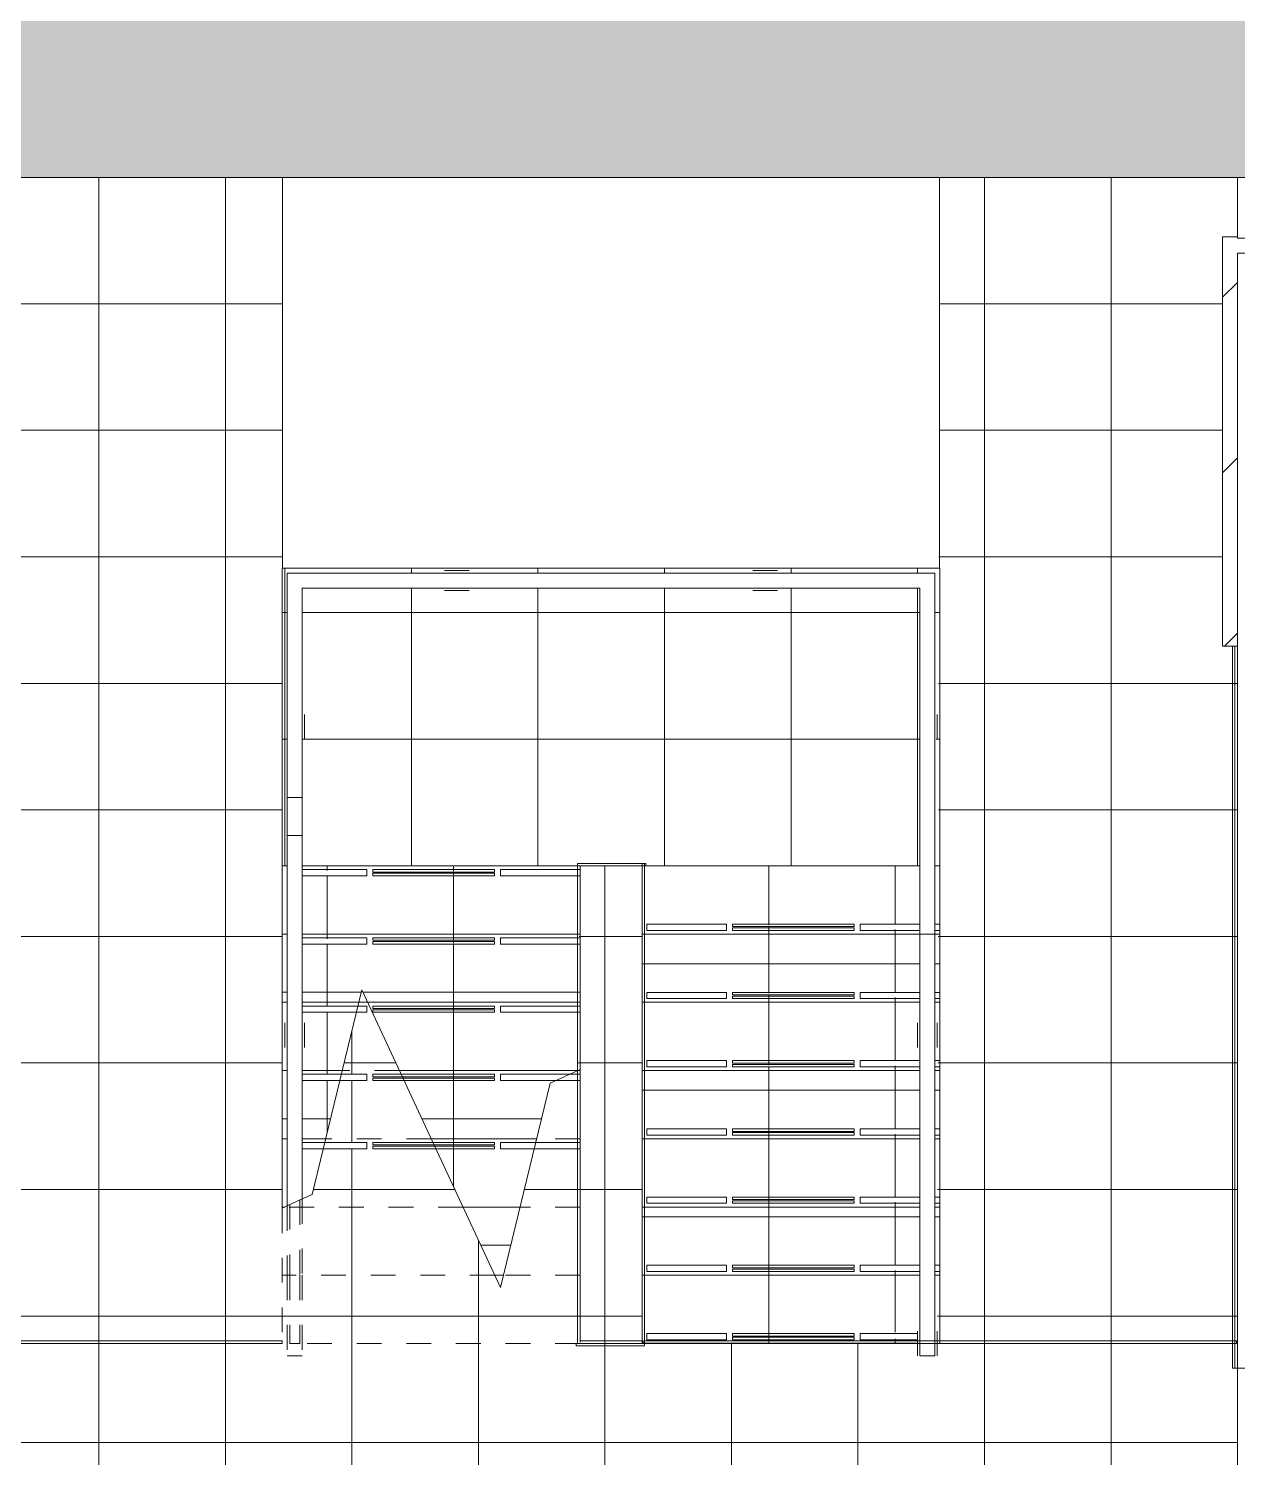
# Model space of a CAD drawing. Header units: metres. Extents: x 3856 to 4207, y -1118 to -691.
# Drawn here: x 3994.01 to 3998.88, y -973.99 to -968.23 of the extents above; entities that cross this region are included whole.
import ezdxf

# ---------------------------------------------------------------- set-up
doc = ezdxf.new("R2010")
doc.units = ezdxf.units.M
doc.linetypes.add('Basculante', pattern=[0.003, 0.002, -0.001])
for name, color, linetype, lineweight in [('_Above_ Nosing Lines', 7, 'Basculante', 9), ('_Above_ Outlines', 7, 'Basculante', 9), ('_Above_ Railings Cut Line', 7, 'Basculante', 9), ('_Above_ Riser Lines', 7, 'Basculante', 9), ('_Above_ Top Rails', 7, 'Basculante', 9), ('Balusters', 7, 'Continuous', 9), ('Cut Marks', 7, 'Continuous', 9), ('Cut Pattern', 7, 'Continuous', 18), ('Floors', 7, 'Continuous', 9), ('Nosing Lines', 7, 'Continuous', 9), ('Outlines', 7, 'Continuous', 9), ('Railings', 7, 'Continuous', 9), ('Riser Lines', 7, 'Basculante', 9), ('Surface Pattern', 7, 'Continuous', 9), ('Top Rails', 7, 'Continuous', 9), ('Treads_Risers', 7, 'Continuous', 9), ('Walls', 7, 'Continuous', 9)]:
    doc.layers.add(name, color=color, linetype=linetype, lineweight=lineweight)
pattern_1 = [(0, (3996.232, -971.602), (0, 0.51), []), (90, (3996.232, -971.602), (-0.51, 3e-17), [])]
pattern_2 = [(180, (3996.482, -973.527), (-6e-17, -0.51), []), (270, (3996.482, -973.527), (0.51, 3e-17), [])]
pattern_3 = [(45, (0, 0), (-0.35355339, 0.35355339), [])]

# ---------------------------------------------------------------- blocks, each defined once
blk = doc.blocks.new('Railing - 13048 _ 37248-12160401-IMPLANTACIÓN - KIT COMERCIAL')
at = {"layer": 'Balusters'}
for p, q in [((-0.04, 0.05), (-0.04, -0.05)), ((0.04, -0.05), (0.04, 0.05))]:
    blk.add_line(p, q, dxfattribs=at)
blk = doc.blocks.new('Railing - 13048 _ 37248-12160565-IMPLANTACIÓN - KIT COMERCIAL')
at = {"layer": 'Balusters'}
for p, q in [((-0.04, 0.05), (-0.04, -0.05)), ((0.04, -0.05), (0.04, 0.05))]:
    blk.add_line(p, q, dxfattribs=at)
blk = doc.blocks.new('Railing - 13048 _ 37248-V171-IMPLANTACIÓN - KIT COMERCIAL')
at = {"layer": 'Balusters'}
for p, q in [((-0.04, 0.05), (-0.04, -0.05)), ((0.04, -0.05), (0.04, 0.05))]:
    blk.add_line(p, q, dxfattribs=at)
blk = doc.blocks.new('Railing - 13048 _ 37248-12160568-IMPLANTACIÓN - KIT COMERCIAL')
at = {"layer": 'Balusters'}
for p, q in [((-0.04, 0.05), (-0.04, -0.05)), ((0.04, -0.05), (0.04, 0.05))]:
    blk.add_line(p, q, dxfattribs=at)
blk = doc.blocks.new('Railing - Railing-V210-IMPLANTACIÓN - KIT COMERCIAL')
at = {"layer": '_Above_ Railings Cut Line'}
for p, q in [((3975.2464, -1020.3196), (3975.2864, -1020.3196)), ((3975.2464, -1020.5946), (3975.2464, -1020.3196)), ((3975.2864, -1020.5946), (3975.2864, -1020.3196)), ((3975.2464, -1020.8974), (3975.2464, -1020.5946)), ((3975.2864, -1020.8788), (3975.2864, -1020.5946))]:
    blk.add_line(p, q, dxfattribs=at)
for name, p in [('Railing - 13048 _ 37248-12160401-IMPLANTACIÓN - KIT COMERCIAL', (3972.7164, -1020.3196)), ('Railing - 13048 _ 37248-12160565-IMPLANTACIÓN - KIT COMERCIAL', (3972.7164, -1021.5624)), ('Railing - 13048 _ 37248-V171-IMPLANTACIÓN - KIT COMERCIAL', (3972.7164, -1022.8053))]:
    blk.add_blockref(name, p)
for name, p, rotation in [('Railing - 13048 _ 37248-12160568-IMPLANTACIÓN - KIT COMERCIAL', (3975.2664, -1021.5624), 180), ('Railing - 13048 _ 37248-V171-IMPLANTACIÓN - KIT COMERCIAL', (3975.2664, -1022.8053), 180), ('Railing - 13048 _ 37248-V171-IMPLANTACIÓN - KIT COMERCIAL', (3973.37, -1023.3946), 90), ('Railing - 13048 _ 37248-V171-IMPLANTACIÓN - KIT COMERCIAL', (3974.6128, -1023.3946), 90)]:
    blk.add_blockref(name, p, dxfattribs=dict(rotation=rotation))
blk = doc.blocks.new('Top Rail Type - Top Rail_Internal_-V241-IMPLANTACIÓN - KIT COMERCIAL')
at = {"layer": 'Top Rails'}
for p, q in [((3972.6864, -1020.3196), (3972.6864, -1020.2696)), ((3972.6864, -1020.2696), (3972.7464, -1020.2696)), ((3972.7464, -1020.2696), (3972.7464, -1020.3196)), ((3972.6864, -1021.9696), (3972.6864, -1020.3196)), ((3972.7464, -1020.3196), (3972.6864, -1020.3196)), ((3972.7464, -1020.3196), (3972.7464, -1021.9696)), ((3972.6864, -1021.9696), (3972.7464, -1021.9696)), ((3972.6864, -1022.2446), (3972.6864, -1021.9696)), ((3972.7464, -1021.9696), (3972.7464, -1022.2446)), ((3972.6864, -1023.4246), (3972.6864, -1022.2446)), ((3972.7464, -1022.2446), (3972.7464, -1023.3646)), ((3975.2364, -1022.3668), (3975.2964, -1022.3668)), ((3975.2364, -1022.5196), (3975.2364, -1022.3668)), ((3975.2964, -1022.3668), (3975.2964, -1022.5196)), ((3975.2364, -1023.3646), (3975.2364, -1022.5196)), ((3975.2964, -1022.5196), (3975.2364, -1022.5196)), ((3975.2964, -1022.5196), (3975.2964, -1023.4246)), ((3972.7464, -1023.3646), (3975.2364, -1023.3646)), ((3975.2964, -1023.4246), (3972.6864, -1023.4246))]:
    blk.add_line(p, q, dxfattribs=at)
blk = doc.blocks.new('Top Rail Type - Top Rail_Internal_-V212-IMPLANTACIÓN - KIT COMERCIAL')
at = {"layer": '_Above_ Top Rails'}
for p, q in [((3975.2364, -1020.2696), (3975.2964, -1020.2696)), ((3975.2364, -1020.5946), (3975.2364, -1020.2696)), ((3975.2964, -1020.5946), (3975.2964, -1020.2696)), ((3975.2364, -1020.9021), (3975.2364, -1020.5946)), ((3975.2964, -1020.8741), (3975.2964, -1020.5946))]:
    blk.add_line(p, q, dxfattribs=at)
at = {"layer": 'Top Rails'}
for p, q in [((3972.7464, -1020.2696), (3972.6864, -1020.2696)), ((3972.6864, -1020.2696), (3972.6864, -1020.3196)), ((3972.7464, -1020.2696), (3972.7464, -1020.3196)), ((3972.6864, -1020.3196), (3972.6864, -1021.9696)), ((3972.7464, -1020.3196), (3972.7464, -1021.9696)), ((3975.2964, -1020.8741), (3975.2364, -1020.9021)), ((3975.2364, -1022.5196), (3975.2364, -1020.9021)), ((3975.2964, -1022.5196), (3975.2964, -1020.8741)), ((3972.6864, -1021.9696), (3972.6864, -1023.4246)), ((3972.7464, -1021.9696), (3972.7464, -1023.3646)), ((3975.2364, -1023.3646), (3975.2364, -1022.5196)), ((3975.2964, -1023.4246), (3975.2964, -1022.5196)), ((3972.7464, -1023.3646), (3975.2364, -1023.3646)), ((3972.6864, -1023.4246), (3975.2964, -1023.4246))]:
    blk.add_line(p, q, dxfattribs=at)
blk = doc.blocks.new('EDIFICIO TIPO A_rvt-4-IMPLANTACIÓN - KIT COMERCIAL')
at = {"layer": 'Cut Pattern', "lineweight": 9, "true_color": 0x0f0f0f}
h = blk.add_hatch(dxfattribs=at)
h.set_pattern_fill('FP_100', color=250, style=0, pattern_type=2)
h.set_pattern_definition(pattern_3)
h.paths.add_polyline_path([(3998.8218, -970.7173), (3998.8818, -970.7173), (3998.8818, -969.0724), (3998.8218, -969.0673), (3998.8218, -970.0434)])
h = blk.add_hatch(dxfattribs=at)
h.set_pattern_fill('FP_100', color=250, style=0, pattern_type=2)
h.set_pattern_definition(pattern_3)
h.paths.add_polyline_path([(3999.8084, -969.1324), (3999.8084, -969.0724), (3998.8818, -969.0724), (3998.8818, -969.1324)])
at = {"layer": 'Surface Pattern', "true_color": 0x808080}
h = blk.add_hatch(dxfattribs=at)
h.set_pattern_fill('FP_82', color=8, style=0, pattern_type=2)
h.set_pattern_definition([(90, (3998.882, -1039.717), (-0.51, 3e-17), []), (180, (3998.882, -1039.717), (-6e-17, -0.51), [])])
h.paths.add_polyline_path([(3998.8818, -974.9173), (3998.8818, -970.7173), (3998.8218, -970.7173), (3998.8218, -969.0673), (3998.8818, -969.0673), (3998.8818, -968.8273), (3997.6814, -968.8273), (3997.6718, -973.5773), (3997.5918, -973.5773), (3997.5918, -973.5273), (3996.4818, -973.5273), (3996.4818, -971.6023), (3996.2318, -971.6023), (3996.2215, -972.4273), (3996.1893, -972.4423), (3996.2318, -972.4423), (3996.2215, -972.4673), (3996.1118, -972.4785), (3996.0574, -972.7173), (3996.2318, -972.7173), (3996.2318, -972.7423), (3996.0476, -972.7423), (3995.9115, -973.3023), (3995.6504, -972.7423), (3995.6458, -972.7323), (3995.6318, -972.7273), (3995.6388, -972.7173), (3995.5222, -972.4673), (3995.5175, -972.4573), (3995.5035, -972.4523), (3995.5105, -972.4423), (3995.352, -972.1023), (3995.3398, -972.1673), (3995.372, -972.1673), (3995.372, -972.1923), (3995.3301, -972.1923), (3995.273, -972.4423), (3995.372, -972.4423), (3995.372, -972.4673), (3995.2633, -972.4673), (3995.2062, -972.7173), (3995.372, -972.7173), (3995.372, -972.7423), (3995.1964, -972.7423), (3995.1518, -972.9262), (3995.0318, -972.9773), (3995.0322, -968.8273), (3993.8318, -968.8273), (3993.8318, -969.0724), (3993.8918, -969.0673), (3993.8918, -970.7173), (3993.8318, -970.7173), (3993.8318, -974.9173), (3998.6176, -974.9173)])
at = {"layer": 'Treads_Risers', "true_color": 0xd6cec9}
h = blk.add_hatch(dxfattribs=at)
h.set_pattern_fill('FP_87', color=254, style=0, pattern_type=2)
h.set_pattern_definition([(180, (3997.082, -971.602), (-6e-17, -0.51), []), (270, (3997.082, -971.602), (0.51, 3e-17), [])])
h.paths.add_polyline_path([(3995.0318, -971.6023), (3995.0518, -971.6023), (3995.0518, -970.4223), (3997.6618, -970.4223), (3997.6718, -971.6023), (3997.6818, -971.6023), (3997.6818, -970.4023), (3995.0318, -970.4023), (3995.0318, -971.5532)])
h.paths.add_polyline_path([(3995.1118, -971.6023), (3997.6018, -971.6023), (3997.6018, -970.4823), (3995.1118, -970.4823), (3995.1118, -971.5532)])
h = blk.add_hatch(dxfattribs=at)
h.set_pattern_fill('FP_88', color=254, style=0, pattern_type=2)
h.set_pattern_definition(pattern_1)
h.paths.add_polyline_path([(3995.3753, -971.8773), (3996.2318, -971.8773), (3996.2318, -971.6423), (3995.9116, -971.6323), (3995.9116, -971.6173), (3996.2318, -971.6173), (3996.2318, -971.6023), (3995.1118, -971.6023), (3995.1118, -971.6173), (3995.372, -971.6273), (3995.372, -971.6423), (3995.1118, -971.6423), (3995.1118, -971.8773), (3995.352, -971.8773)])
h.paths.add_polyline_path([(3995.0518, -971.8773), (3995.0518, -971.6023), (3995.0318, -971.6023), (3995.0318, -971.8773)])
h.paths.add_polyline_path([(3995.397, -971.6423), (3995.397, -971.6323), (3995.8866, -971.6423)])
h.paths.add_polyline_path([(3995.397, -971.6273), (3995.397, -971.6173), (3995.8866, -971.6273)])
h = blk.add_hatch(dxfattribs=at)
h.set_pattern_fill('FP_89', color=254, style=0, pattern_type=2)
h.set_pattern_definition(pattern_2)
h.paths.add_polyline_path([(3997.2842, -971.8773), (3997.6018, -971.8773), (3997.6018, -971.8623), (3997.3616, -971.8523), (3997.3616, -971.8373), (3997.6018, -971.8373), (3997.6018, -971.6023), (3996.4818, -971.6023), (3996.4818, -971.8773), (3996.847, -971.8773)])
h.paths.add_polyline_path([(3997.6618, -971.8773), (3997.6818, -971.8773), (3997.6818, -971.8623), (3997.6618, -971.8623)])
h.paths.add_polyline_path([(3996.822, -971.8623), (3996.5018, -971.8623), (3996.5018, -971.8373), (3996.822, -971.8473), (3996.822, -971.8523)])
h.paths.add_polyline_path([(3996.847, -971.8473), (3996.847, -971.8373), (3997.2842, -971.8473)])
h.paths.add_polyline_path([(3997.6618, -971.8373), (3997.6818, -971.8373), (3997.6818, -971.6023), (3997.6618, -971.6023), (3997.6618, -971.7246)])
h = blk.add_hatch(dxfattribs=at)
h.set_pattern_fill('FP_88', color=254, style=0, pattern_type=2)
h.set_pattern_definition(pattern_1)
h.paths.add_polyline_path([(3995.3753, -972.1523), (3996.2318, -972.1523), (3996.2215, -971.9173), (3995.9116, -971.9073), (3995.9116, -971.8923), (3996.2318, -971.8923), (3996.2318, -971.8773), (3995.1118, -971.8773), (3995.1118, -971.8923), (3995.372, -971.9023), (3995.372, -971.9173), (3995.1118, -971.9173), (3995.1118, -972.1523), (3995.3398, -972.1523), (3995.352, -972.1023)])
h.paths.add_polyline_path([(3995.0318, -972.1523), (3995.0518, -972.1492), (3995.0518, -971.8773), (3995.0318, -971.8773), (3995.0318, -971.9173)])
h.paths.add_polyline_path([(3995.397, -971.9173), (3995.397, -971.9073), (3995.8866, -971.9173)])
h = blk.add_hatch(dxfattribs=at)
h.set_pattern_fill('FP_89', color=254, style=0, pattern_type=2)
h.set_pattern_definition(pattern_2)
h.paths.add_polyline_path([(3997.6618, -972.1523), (3997.6818, -972.1523), (3997.6818, -972.1373), (3997.6618, -972.1373)])
h.paths.add_polyline_path([(3997.3616, -972.1523), (3997.6018, -972.1523), (3997.6018, -972.1373), (3997.3616, -972.1273), (3997.3616, -972.1123), (3997.6018, -972.1123), (3997.6018, -971.8773), (3996.4818, -971.8773), (3996.4818, -972.1523), (3997.3366, -972.1523)])
h.paths.add_polyline_path([(3996.822, -972.1373), (3996.5018, -972.1373), (3996.5018, -972.1123), (3996.822, -972.1223), (3996.822, -972.1273)])
h.paths.add_polyline_path([(3996.847, -972.1223), (3996.847, -972.1123), (3997.2842, -972.1223)])
h.paths.add_polyline_path([(3997.6818, -972.1123), (3997.6818, -971.8773), (3997.6618, -971.8773), (3997.6618, -972.1123)])
h = blk.add_hatch(dxfattribs=at)
h.set_pattern_fill('FP_88', color=254, style=0, pattern_type=2)
h.set_pattern_definition(pattern_1)
h.paths.add_polyline_path([(3995.0318, -972.4273), (3995.0518, -972.4273), (3995.0518, -972.1523), (3995.0318, -972.1523)])
h.paths.add_polyline_path([(3996.2215, -972.4273), (3996.2318, -972.4226), (3996.2215, -972.1923), (3995.9116, -972.1823), (3995.9116, -972.1673), (3996.2318, -972.1673), (3996.2318, -972.1523), (3995.3753, -972.1523), (3995.5035, -972.4273), (3996.1118, -972.4273)])
h.paths.add_polyline_path([(3995.273, -972.4273), (3995.3301, -972.1923), (3995.1118, -972.1923), (3995.1218, -972.4273), (3995.2062, -972.4273)])
h.paths.add_polyline_path([(3995.397, -972.1923), (3995.397, -972.1823), (3995.5035, -972.1923)])
h.paths.add_polyline_path([(3995.397, -972.1773), (3995.397, -972.1673), (3995.5035, -972.1773)])
h.paths.add_polyline_path([(3995.1218, -972.1673), (3995.3362, -972.1673), (3995.3398, -972.1523), (3995.1118, -972.1523), (3995.1118, -972.1673)])
h = blk.add_hatch(dxfattribs=at)
h.set_pattern_fill('FP_89', color=254, style=0, pattern_type=2)
h.set_pattern_definition(pattern_2)
h.paths.add_polyline_path([(3997.6018, -972.4273), (3997.5918, -972.4123), (3997.3616, -972.4023), (3997.3616, -972.3873), (3997.6018, -972.3873), (3997.5918, -972.1523), (3996.4818, -972.1523), (3996.4818, -972.4273), (3997.5918, -972.4273)])
h.paths.add_polyline_path([(3997.6718, -972.4273), (3997.6818, -972.4273), (3997.6718, -972.4123), (3997.6618, -972.4123), (3997.6618, -972.4273)])
h.paths.add_polyline_path([(3996.847, -972.4123), (3996.847, -972.4023), (3997.2842, -972.4123)])
h.paths.add_polyline_path([(3996.822, -972.4123), (3996.5018, -972.4123), (3996.5018, -972.3873), (3996.822, -972.3973), (3996.822, -972.4023)])
h.paths.add_polyline_path([(3997.6718, -972.3873), (3997.6818, -972.3873), (3997.6718, -972.1523), (3997.6618, -972.1523), (3997.6618, -972.3873)])
h = blk.add_hatch(dxfattribs=at)
h.set_pattern_fill('FP_88', color=254, style=0, pattern_type=2)
h.set_pattern_definition(pattern_1)
h.paths.add_polyline_path([(3995.2062, -972.7023), (3995.2633, -972.4673), (3995.1118, -972.4673), (3995.1118, -972.7023), (3995.1518, -972.7023)])
h.paths.add_polyline_path([(3995.042, -972.7023), (3995.0518, -972.7023), (3995.0518, -972.4273), (3995.0318, -972.4273), (3995.0318, -972.7023)])
h.paths.add_polyline_path([(3995.76, -972.7023), (3996.0574, -972.7023), (3996.1118, -972.4785), (3996.1357, -972.4673), (3995.9116, -972.4573), (3995.9116, -972.4423), (3996.1893, -972.4423), (3996.2215, -972.4273), (3995.5035, -972.4273), (3995.5105, -972.4423), (3995.5152, -972.4523), (3995.5175, -972.4573), (3995.5222, -972.4673), (3995.6318, -972.7023)])
h.paths.add_polyline_path([(3995.2062, -972.4423), (3995.2693, -972.4423), (3995.273, -972.4273), (3995.1118, -972.4273), (3995.1118, -972.4423), (3995.1518, -972.4423)])
h = blk.add_hatch(dxfattribs=at)
h.set_pattern_fill('FP_89', color=254, style=0, pattern_type=2)
h.set_pattern_definition(pattern_2)
h.paths.add_polyline_path([(3997.6618, -972.7023), (3997.6818, -972.7023), (3997.6818, -972.6873), (3997.6618, -972.6873)])
h.paths.add_polyline_path([(3997.3616, -972.7023), (3997.6018, -972.7023), (3997.6018, -972.6873), (3997.3616, -972.6773), (3997.3616, -972.6623), (3997.6018, -972.6623), (3997.6018, -972.4273), (3996.4818, -972.4273), (3996.4818, -972.7023), (3997.3366, -972.7023)])
h.paths.add_polyline_path([(3996.822, -972.6873), (3996.5018, -972.6873), (3996.5018, -972.6623), (3996.822, -972.6723), (3996.822, -972.6773)])
h.paths.add_polyline_path([(3997.6818, -972.6623), (3997.6818, -972.4273), (3997.6618, -972.4273), (3997.6618, -972.6623)])
h = blk.add_hatch(dxfattribs=at)
h.set_pattern_fill('FP_88', color=254, style=0, pattern_type=2)
h.set_pattern_definition(pattern_1)
h.paths.add_polyline_path([(3995.9507, -972.9773), (3995.9905, -972.9773), (3996.0476, -972.7423), (3995.9116, -972.7423), (3995.9116, -972.7173), (3996.0537, -972.7173), (3996.0574, -972.7023), (3995.6318, -972.7023), (3995.6388, -972.7173), (3995.6434, -972.7273), (3995.6458, -972.7323), (3995.6504, -972.7423), (3995.76, -972.9773), (3995.8882, -972.9773)])
h.paths.add_polyline_path([(3995.0318, -972.9773), (3995.0518, -972.9728), (3995.0518, -972.7023), (3995.0318, -972.7023)])
h.paths.add_polyline_path([(3995.1118, -972.9448), (3995.1518, -972.9262), (3995.1964, -972.7423), (3995.1118, -972.7423), (3995.1118, -972.8516)])
h.paths.add_polyline_path([(3995.1118, -972.7173), (3995.2025, -972.7173), (3995.2062, -972.7023), (3995.1118, -972.7023)])
h = blk.add_hatch(dxfattribs=at)
h.set_pattern_fill('FP_89', color=254, style=0, pattern_type=2)
h.set_pattern_definition(pattern_2)
h.paths.add_polyline_path([(3997.6618, -972.9773), (3997.6818, -972.9773), (3997.6818, -972.9623), (3997.6618, -972.9623)])
h.paths.add_polyline_path([(3997.3616, -972.9773), (3997.6018, -972.9773), (3997.6018, -972.9623), (3997.3616, -972.9523), (3997.3616, -972.9373), (3997.6018, -972.9373), (3997.6018, -972.7023), (3996.4818, -972.7023), (3996.4818, -972.9773), (3997.3366, -972.9773)])
h.paths.add_polyline_path([(3996.822, -972.9623), (3996.5018, -972.9623), (3996.5018, -972.9373), (3996.822, -972.9473), (3996.822, -972.9523)])
h.paths.add_polyline_path([(3997.6818, -972.9373), (3997.6818, -972.7023), (3997.6618, -972.7023), (3997.6618, -972.9373)])
h = blk.add_hatch(dxfattribs=at)
h.set_pattern_fill('FP_88', color=254, style=0, pattern_type=2)
h.set_pattern_definition(pattern_1)
h.paths.add_polyline_path([(3995.8882, -973.2523), (3995.9237, -973.2523), (3995.9905, -972.9773), (3995.76, -972.9773)])
h = blk.add_hatch(dxfattribs=at)
h.set_pattern_fill('FP_89', color=254, style=0, pattern_type=2)
h.set_pattern_definition(pattern_2)
h.paths.add_polyline_path([(3997.6618, -973.2523), (3997.6818, -973.2523), (3997.6818, -973.2373), (3997.6618, -973.2373)])
h.paths.add_polyline_path([(3997.3616, -973.2523), (3997.6018, -973.2523), (3997.6018, -973.2373), (3997.3616, -973.2273), (3997.3616, -973.2123), (3997.6018, -973.2123), (3997.6018, -972.9773), (3996.4818, -972.9773), (3996.4818, -973.2523), (3997.3366, -973.2523)])
h.paths.add_polyline_path([(3996.822, -973.2373), (3996.5018, -973.2373), (3996.5018, -973.2123), (3996.822, -973.2223), (3996.822, -973.2273)])
h.paths.add_polyline_path([(3997.6818, -973.2123), (3997.6818, -972.9773), (3997.6618, -972.9773), (3997.6618, -973.2123)])
h = blk.add_hatch(dxfattribs=at)
h.set_pattern_fill('FP_89', color=254, style=0, pattern_type=2)
h.set_pattern_definition(pattern_2)
h.paths.add_polyline_path([(3997.3616, -973.5273), (3997.5918, -973.5273), (3997.5918, -973.5123), (3997.3616, -973.5023), (3997.3616, -973.4873), (3997.6018, -973.4773), (3997.6018, -973.2523), (3996.4818, -973.2523), (3996.4818, -973.5273), (3997.3366, -973.5273)])
h.paths.add_polyline_path([(3996.822, -973.5123), (3996.5018, -973.5123), (3996.5018, -973.4873), (3996.822, -973.4973), (3996.822, -973.5023)])
h.paths.add_polyline_path([(3997.6818, -973.4873), (3997.6818, -973.2523), (3997.6618, -973.2523), (3997.6718, -973.4873)])
at = {"layer": '_Above_ Nosing Lines'}
for p, q in [((3995.3753, -972.1523), (3995.3398, -972.1523)), ((3995.5035, -972.4273), (3995.273, -972.4273)), ((3996.2318, -972.4273), (3996.2215, -972.4273)), ((3995.6318, -972.7023), (3995.2062, -972.7023)), ((3996.2318, -972.7023), (3996.0574, -972.7023)), ((3995.76, -972.9773), (3995.042, -972.9773)), ((3996.2318, -972.9773), (3995.9905, -972.9773)), ((3995.8882, -973.2523), (3995.0318, -973.2523)), ((3996.2318, -973.2523), (3995.9237, -973.2523))]:
    blk.add_line(p, q, dxfattribs=at)
at = {"layer": '_Above_ Outlines'}
for p, q in [((3996.2318, -972.4226), (3996.2318, -973.5273)), ((3995.0318, -972.9821), (3995.0318, -973.5273)), ((3996.2318, -973.5273), (3995.0318, -973.5273))]:
    blk.add_line(p, q, dxfattribs=at)
at = {"layer": '_Above_ Riser Lines'}
for p, q in [((3995.3753, -972.1523), (3995.3398, -972.1523)), ((3995.5035, -972.4273), (3995.273, -972.4273)), ((3996.2318, -972.4273), (3996.2215, -972.4273)), ((3995.6318, -972.7023), (3995.2062, -972.7023)), ((3996.2318, -972.7023), (3996.0574, -972.7023)), ((3995.76, -972.9773), (3995.042, -972.9773)), ((3996.2318, -972.9773), (3995.9905, -972.9773)), ((3995.8882, -973.2523), (3995.0318, -973.2523)), ((3996.2318, -973.2523), (3995.9237, -973.2523))]:
    blk.add_line(p, q, dxfattribs=at)
at = {"layer": 'Cut Marks'}
for p, q in [((3995.1518, -972.9262), (3995.352, -972.1023)), ((3995.352, -972.1023), (3995.9115, -973.3023)), ((3996.1118, -972.4785), (3996.2318, -972.4226)), ((3995.9115, -973.3023), (3996.1118, -972.4785)), ((3995.1118, -972.9448), (3995.1518, -972.9262)), ((3995.0318, -972.9821), (3995.0518, -972.9728))]:
    blk.add_line(p, q, dxfattribs=at)
at = {"layer": 'Floors'}
for p, q in [((3995.0322, -968.8273), (3993.8318, -968.8273)), ((3995.0322, -970.4027), (3995.0322, -968.8273)), ((3998.8818, -968.8273), (3997.6814, -968.8273)), ((3997.6814, -968.8273), (3997.6814, -970.4027)), ((3998.8818, -969.0724), (3998.8818, -968.8273)), ((3998.8818, -973.6273), (3998.8818, -970.7173)), ((3995.372, -971.6173), (3995.1118, -971.6173)), ((3995.372, -971.6423), (3995.372, -971.6173)), ((3995.8866, -971.6173), (3995.397, -971.6173)), ((3995.397, -971.6173), (3995.397, -971.6273)), ((3995.8866, -971.6273), (3995.8866, -971.6173)), ((3996.2318, -971.6173), (3995.9116, -971.6173)), ((3995.9116, -971.6173), (3995.9116, -971.6423)), ((3996.2318, -971.6423), (3996.2318, -971.6173)), ((3995.1118, -971.6423), (3995.372, -971.6423)), ((3995.397, -971.6273), (3995.8866, -971.6273)), ((3995.8866, -971.6323), (3995.397, -971.6323)), ((3995.397, -971.6323), (3995.397, -971.6423)), ((3995.397, -971.6423), (3995.8866, -971.6423)), ((3995.8866, -971.6423), (3995.8866, -971.6323)), ((3995.9116, -971.6423), (3996.2318, -971.6423)), ((3996.822, -971.8373), (3996.5018, -971.8373)), ((3996.5018, -971.8373), (3996.5018, -971.8623)), ((3996.822, -971.8623), (3996.822, -971.8373)), ((3997.3366, -971.8373), (3996.847, -971.8373)), ((3996.847, -971.8373), (3996.847, -971.8473)), ((3996.847, -971.8473), (3997.3366, -971.8473)), ((3997.3366, -971.8473), (3997.3366, -971.8373)), ((3997.6018, -971.8373), (3997.3616, -971.8373)), ((3997.3616, -971.8373), (3997.3616, -971.8623)), ((3997.6818, -971.8373), (3997.6618, -971.8373)), ((3997.6818, -971.8623), (3997.6818, -971.8373)), ((3995.372, -971.8923), (3995.1118, -971.8923)), ((3995.372, -971.9173), (3995.372, -971.8923)), ((3995.8866, -971.8923), (3995.397, -971.8923)), ((3995.397, -971.8923), (3995.397, -971.9023)), ((3995.397, -971.9023), (3995.8866, -971.9023)), ((3995.8866, -971.9073), (3995.397, -971.9073)), ((3995.397, -971.9073), (3995.397, -971.9173)), ((3995.8866, -971.9023), (3995.8866, -971.8923)), ((3995.8866, -971.9173), (3995.8866, -971.9073)), ((3996.2318, -971.8923), (3995.9116, -971.8923)), ((3995.9116, -971.8923), (3995.9116, -971.9173)), ((3996.2318, -971.9173), (3996.2318, -971.8923)), ((3996.5018, -971.8623), (3996.822, -971.8623)), ((3997.3366, -971.8523), (3996.847, -971.8523)), ((3996.847, -971.8523), (3996.847, -971.8623)), ((3996.847, -971.8623), (3997.3366, -971.8623)), ((3997.3366, -971.8623), (3997.3366, -971.8523)), ((3997.3616, -971.8623), (3997.6018, -971.8623)), ((3997.6618, -971.8623), (3997.6818, -971.8623)), ((3995.1118, -971.9173), (3995.372, -971.9173)), ((3995.397, -971.9173), (3995.8866, -971.9173)), ((3995.9116, -971.9173), (3996.2318, -971.9173)), ((3996.822, -972.1123), (3996.5018, -972.1123)), ((3996.5018, -972.1123), (3996.5018, -972.1373)), ((3996.5018, -972.1373), (3996.822, -972.1373)), ((3996.822, -972.1373), (3996.822, -972.1123)), ((3997.3366, -972.1123), (3996.847, -972.1123)), ((3996.847, -972.1123), (3996.847, -972.1223)), ((3996.847, -972.1223), (3997.3366, -972.1223)), ((3997.3366, -972.1273), (3996.847, -972.1273)), ((3996.847, -972.1273), (3996.847, -972.1373)), ((3996.847, -972.1373), (3997.3366, -972.1373)), ((3997.3366, -972.1223), (3997.3366, -972.1123)), ((3997.3366, -972.1373), (3997.3366, -972.1273)), ((3997.6018, -972.1123), (3997.3616, -972.1123)), ((3997.3616, -972.1123), (3997.3616, -972.1373)), ((3997.3616, -972.1373), (3997.6018, -972.1373)), ((3997.6818, -972.1123), (3997.6618, -972.1123)), ((3997.6618, -972.1373), (3997.6818, -972.1373)), ((3997.6818, -972.1373), (3997.6818, -972.1123)), ((3995.372, -972.1673), (3995.1118, -972.1673)), ((3995.1118, -972.1923), (3995.372, -972.1923)), ((3995.372, -972.1923), (3995.372, -972.1673)), ((3995.8866, -972.1673), (3995.397, -972.1673)), ((3995.397, -972.1673), (3995.397, -972.1773)), ((3995.397, -972.1773), (3995.8866, -972.1773)), ((3995.8866, -972.1823), (3995.397, -972.1823)), ((3995.397, -972.1823), (3995.397, -972.1923)), ((3995.397, -972.1923), (3995.8866, -972.1923)), ((3995.8866, -972.1773), (3995.8866, -972.1673)), ((3995.8866, -972.1923), (3995.8866, -972.1823)), ((3996.2318, -972.1673), (3995.9116, -972.1673)), ((3995.9116, -972.1673), (3995.9116, -972.1923)), ((3995.9116, -972.1923), (3996.2318, -972.1923)), ((3996.2318, -972.1923), (3996.2318, -972.1673)), ((3996.822, -972.3873), (3996.5018, -972.3873)), ((3996.5018, -972.3873), (3996.5018, -972.4123)), ((3996.5018, -972.4123), (3996.822, -972.4123)), ((3996.822, -972.4123), (3996.822, -972.3873)), ((3997.3366, -972.3873), (3996.847, -972.3873)), ((3996.847, -972.3873), (3996.847, -972.3973)), ((3996.847, -972.3973), (3997.3366, -972.3973)), ((3997.3366, -972.4023), (3996.847, -972.4023)), ((3996.847, -972.4023), (3996.847, -972.4123)), ((3996.847, -972.4123), (3997.3366, -972.4123)), ((3997.3366, -972.3973), (3997.3366, -972.3873)), ((3997.3366, -972.4123), (3997.3366, -972.4023)), ((3997.6018, -972.3873), (3997.3616, -972.3873)), ((3997.3616, -972.3873), (3997.3616, -972.4123)), ((3997.3616, -972.4123), (3997.6018, -972.4123)), ((3997.6818, -972.3873), (3997.6618, -972.3873)), ((3997.6618, -972.4123), (3997.6818, -972.4123)), ((3997.6818, -972.4123), (3997.6818, -972.3873)), ((3995.372, -972.4423), (3995.1118, -972.4423)), ((3995.1118, -972.4673), (3995.372, -972.4673)), ((3995.372, -972.4673), (3995.372, -972.4423)), ((3995.8866, -972.4423), (3995.397, -972.4423)), ((3995.397, -972.4423), (3995.397, -972.4523)), ((3995.397, -972.4523), (3995.8866, -972.4523)), ((3995.8866, -972.4573), (3995.397, -972.4573)), ((3995.397, -972.4573), (3995.397, -972.4673)), ((3995.397, -972.4673), (3995.8866, -972.4673)), ((3995.8866, -972.4523), (3995.8866, -972.4423)), ((3995.8866, -972.4673), (3995.8866, -972.4573)), ((3996.2318, -972.4423), (3995.9116, -972.4423)), ((3995.9116, -972.4423), (3995.9116, -972.4673)), ((3995.9116, -972.4673), (3996.2318, -972.4673)), ((3996.2318, -972.4673), (3996.2318, -972.4423)), ((3996.822, -972.6623), (3996.5018, -972.6623)), ((3996.5018, -972.6623), (3996.5018, -972.6873)), ((3996.5018, -972.6873), (3996.822, -972.6873)), ((3996.822, -972.6873), (3996.822, -972.6623)), ((3997.3366, -972.6623), (3996.847, -972.6623)), ((3996.847, -972.6623), (3996.847, -972.6723)), ((3996.847, -972.6723), (3997.3366, -972.6723)), ((3997.3366, -972.6773), (3996.847, -972.6773)), ((3996.847, -972.6773), (3996.847, -972.6873)), ((3996.847, -972.6873), (3997.3366, -972.6873)), ((3997.3366, -972.6723), (3997.3366, -972.6623)), ((3997.3366, -972.6873), (3997.3366, -972.6773)), ((3997.6018, -972.6623), (3997.3616, -972.6623)), ((3997.3616, -972.6623), (3997.3616, -972.6873)), ((3997.3616, -972.6873), (3997.6018, -972.6873)), ((3997.6818, -972.6623), (3997.6618, -972.6623)), ((3997.6618, -972.6873), (3997.6818, -972.6873)), ((3997.6818, -972.6873), (3997.6818, -972.6623)), ((3995.372, -972.7173), (3995.1118, -972.7173)), ((3995.1118, -972.7423), (3995.372, -972.7423)), ((3995.372, -972.7423), (3995.372, -972.7173)), ((3995.8866, -972.7173), (3995.397, -972.7173)), ((3995.397, -972.7173), (3995.397, -972.7273)), ((3995.397, -972.7273), (3995.8866, -972.7273)), ((3995.8866, -972.7323), (3995.397, -972.7323)), ((3995.397, -972.7323), (3995.397, -972.7423)), ((3995.397, -972.7423), (3995.8866, -972.7423)), ((3995.8866, -972.7273), (3995.8866, -972.7173)), ((3995.8866, -972.7423), (3995.8866, -972.7323)), ((3996.2318, -972.7173), (3995.9116, -972.7173)), ((3995.9116, -972.7173), (3995.9116, -972.7423)), ((3995.9116, -972.7423), (3996.2318, -972.7423)), ((3996.2318, -972.7423), (3996.2318, -972.7173)), ((3996.822, -972.9373), (3996.5018, -972.9373)), ((3996.5018, -972.9373), (3996.5018, -972.9623)), ((3996.822, -972.9623), (3996.822, -972.9373)), ((3997.3366, -972.9373), (3996.847, -972.9373)), ((3996.847, -972.9373), (3996.847, -972.9473)), ((3997.3366, -972.9473), (3997.3366, -972.9373)), ((3997.6018, -972.9373), (3997.3616, -972.9373)), ((3997.3616, -972.9373), (3997.3616, -972.9623)), ((3997.6818, -972.9373), (3997.6618, -972.9373)), ((3997.6818, -972.9623), (3997.6818, -972.9373)), ((3996.5018, -972.9623), (3996.822, -972.9623)), ((3996.847, -972.9473), (3997.3366, -972.9473)), ((3997.3366, -972.9523), (3996.847, -972.9523)), ((3996.847, -972.9523), (3996.847, -972.9623)), ((3996.847, -972.9623), (3997.3366, -972.9623)), ((3997.3366, -972.9623), (3997.3366, -972.9523)), ((3997.3616, -972.9623), (3997.6018, -972.9623)), ((3997.6618, -972.9623), (3997.6818, -972.9623)), ((3996.822, -973.2123), (3996.5018, -973.2123)), ((3996.5018, -973.2123), (3996.5018, -973.2373)), ((3996.822, -973.2373), (3996.822, -973.2123)), ((3997.3366, -973.2123), (3996.847, -973.2123)), ((3996.847, -973.2123), (3996.847, -973.2223)), ((3996.847, -973.2223), (3997.3366, -973.2223)), ((3997.3366, -973.2273), (3996.847, -973.2273)), ((3996.847, -973.2273), (3996.847, -973.2373)), ((3997.3366, -973.2223), (3997.3366, -973.2123)), ((3997.3366, -973.2373), (3997.3366, -973.2273)), ((3997.6018, -973.2123), (3997.3616, -973.2123)), ((3997.3616, -973.2123), (3997.3616, -973.2373)), ((3997.6818, -973.2123), (3997.6618, -973.2123)), ((3997.6818, -973.2373), (3997.6818, -973.2123)), ((3996.5018, -973.2373), (3996.822, -973.2373)), ((3996.847, -973.2373), (3997.3366, -973.2373)), ((3997.3616, -973.2373), (3997.6018, -973.2373)), ((3997.6618, -973.2373), (3997.6818, -973.2373)), ((3996.822, -973.4873), (3996.5018, -973.4873)), ((3996.5018, -973.4873), (3996.5018, -973.5123)), ((3996.5018, -973.5123), (3996.822, -973.5123)), ((3996.822, -973.5123), (3996.822, -973.4873)), ((3997.3366, -973.4873), (3996.847, -973.4873)), ((3996.847, -973.4873), (3996.847, -973.4973)), ((3996.847, -973.4973), (3997.3366, -973.4973)), ((3997.3366, -973.5023), (3996.847, -973.5023)), ((3996.847, -973.5023), (3996.847, -973.5123)), ((3996.847, -973.5123), (3997.3366, -973.5123)), ((3997.3366, -973.4973), (3997.3366, -973.4873)), ((3997.3366, -973.5123), (3997.3366, -973.5023)), ((3997.5918, -973.4873), (3997.3616, -973.4873)), ((3997.3616, -973.4873), (3997.3616, -973.5123)), ((3997.3616, -973.5123), (3997.5918, -973.5123)), ((3997.6818, -973.5123), (3997.6818, -973.4873))]:
    blk.add_line(p, q, dxfattribs=at)
at = {"layer": 'Nosing Lines'}
for p, q in [((3995.0518, -971.8773), (3995.0318, -971.8773)), ((3996.2318, -971.8773), (3995.1118, -971.8773)), ((3996.4818, -971.8773), (3997.6018, -971.8773)), ((3997.6618, -971.8773), (3997.6818, -971.8773)), ((3995.0518, -972.1523), (3995.0318, -972.1523)), ((3995.3398, -972.1523), (3995.1118, -972.1523)), ((3996.2318, -972.1523), (3995.3753, -972.1523)), ((3996.4818, -972.1523), (3997.6018, -972.1523)), ((3997.6618, -972.1523), (3997.6818, -972.1523)), ((3995.0518, -972.4273), (3995.0318, -972.4273)), ((3995.273, -972.4273), (3995.1118, -972.4273)), ((3996.2215, -972.4273), (3995.5035, -972.4273)), ((3996.4818, -972.4273), (3997.6018, -972.4273)), ((3997.6618, -972.4273), (3997.6818, -972.4273)), ((3995.0518, -972.7023), (3995.0318, -972.7023)), ((3995.2062, -972.7023), (3995.1118, -972.7023)), ((3996.0574, -972.7023), (3995.6318, -972.7023)), ((3996.4818, -972.7023), (3997.6018, -972.7023)), ((3997.6618, -972.7023), (3997.6818, -972.7023)), ((3995.042, -972.9773), (3995.0318, -972.9773)), ((3995.9905, -972.9773), (3995.76, -972.9773)), ((3996.4818, -972.9773), (3997.6018, -972.9773)), ((3997.6618, -972.9773), (3997.6818, -972.9773)), ((3995.9237, -973.2523), (3995.8882, -973.2523)), ((3996.4818, -973.2523), (3997.6018, -973.2523)), ((3997.6618, -973.2523), (3997.6818, -973.2523))]:
    blk.add_line(p, q, dxfattribs=at)
at = {"layer": 'Outlines'}
for p, q in [((3995.0318, -970.4023), (3995.0318, -971.6023)), ((3997.6818, -970.4023), (3995.0318, -970.4023)), ((3997.6818, -971.6023), (3997.6818, -970.4023)), ((3995.0518, -971.6023), (3995.0318, -971.6023)), ((3995.0318, -971.6023), (3995.0318, -971.8773)), ((3996.2318, -971.6023), (3995.1118, -971.6023)), ((3996.2318, -971.6023), (3996.4818, -971.6023)), ((3996.2318, -971.6023), (3996.2318, -971.6173)), ((3996.4818, -971.6023), (3997.6018, -971.6023)), ((3996.4818, -971.8773), (3996.4818, -971.6023)), ((3997.6618, -971.6023), (3997.6818, -971.6023)), ((3997.6818, -971.8373), (3997.6818, -971.6023)), ((3996.2318, -971.6423), (3996.2318, -971.8773)), ((3995.0318, -971.8773), (3995.0318, -972.1523)), ((3996.2318, -971.8773), (3996.2318, -971.8923)), ((3996.4818, -972.1523), (3996.4818, -971.8773)), ((3997.6818, -971.8773), (3997.6818, -971.8623)), ((3997.6818, -972.1123), (3997.6818, -971.8773)), ((3996.2318, -971.9173), (3996.2318, -972.1523)), ((3997.6818, -972.1523), (3997.6818, -972.1373)), ((3995.0318, -972.1523), (3995.0318, -972.4273)), ((3996.2318, -972.1523), (3996.2318, -972.1673)), ((3996.2318, -972.1923), (3996.2318, -972.4226)), ((3996.4818, -972.4273), (3996.4818, -972.1523)), ((3997.6818, -972.3873), (3997.6818, -972.1523)), ((3997.6818, -972.4273), (3997.6818, -972.4123)), ((3995.0318, -972.4273), (3995.0318, -972.7023)), ((3996.4818, -972.7023), (3996.4818, -972.4273)), ((3997.6818, -972.6623), (3997.6818, -972.4273)), ((3995.0318, -972.7023), (3995.0318, -972.9773)), ((3996.4818, -972.9773), (3996.4818, -972.7023)), ((3997.6818, -972.7023), (3997.6818, -972.6873)), ((3997.6818, -972.9373), (3997.6818, -972.7023)), ((3995.0318, -972.9773), (3995.0318, -972.9821)), ((3996.4818, -973.2523), (3996.4818, -972.9773)), ((3997.6818, -972.9773), (3997.6818, -972.9623)), ((3997.6818, -973.2123), (3997.6818, -972.9773)), ((3996.4818, -973.5273), (3996.4818, -973.2523)), ((3997.6818, -973.2523), (3997.6818, -973.2373)), ((3997.6818, -973.4873), (3997.6818, -973.2523)), ((3997.6818, -973.5273), (3997.6818, -973.5123)), ((3996.4818, -973.5273), (3997.5918, -973.5273))]:
    blk.add_line(p, q, dxfattribs=at)
at = {"layer": 'Riser Lines'}
for p, q in [((3995.0518, -971.6023), (3995.0318, -971.6023)), ((3996.2318, -971.6023), (3995.1118, -971.6023)), ((3995.0518, -971.8773), (3995.0318, -971.8773)), ((3996.2318, -971.8773), (3995.1118, -971.8773)), ((3996.4818, -971.8773), (3997.6018, -971.8773)), ((3997.6618, -971.8773), (3997.6818, -971.8773)), ((3995.0518, -972.1523), (3995.0318, -972.1523)), ((3995.3398, -972.1523), (3995.1118, -972.1523)), ((3996.2318, -972.1523), (3995.3753, -972.1523)), ((3996.4818, -972.1523), (3997.6018, -972.1523)), ((3997.6618, -972.1523), (3997.6818, -972.1523)), ((3995.0518, -972.4273), (3995.0318, -972.4273)), ((3995.273, -972.4273), (3995.1118, -972.4273)), ((3996.2215, -972.4273), (3995.5035, -972.4273)), ((3996.4818, -972.4273), (3997.6018, -972.4273)), ((3997.6618, -972.4273), (3997.6818, -972.4273)), ((3995.0518, -972.7023), (3995.0318, -972.7023)), ((3995.2062, -972.7023), (3995.1118, -972.7023)), ((3996.0574, -972.7023), (3995.6318, -972.7023)), ((3996.4818, -972.7023), (3997.6018, -972.7023)), ((3997.6618, -972.7023), (3997.6818, -972.7023)), ((3995.042, -972.9773), (3995.0318, -972.9773)), ((3995.9905, -972.9773), (3995.76, -972.9773)), ((3996.4818, -972.9773), (3997.6018, -972.9773)), ((3997.6618, -972.9773), (3997.6818, -972.9773)), ((3995.9237, -973.2523), (3995.8882, -973.2523)), ((3996.4818, -973.2523), (3997.6018, -973.2523)), ((3997.6618, -973.2523), (3997.6818, -973.2523)), ((3996.4818, -973.5273), (3997.5918, -973.5273))]:
    blk.add_line(p, q, dxfattribs=at)
at = {"layer": 'Walls', "lineweight": 18}
for p, q in [((3998.8818, -969.0673), (3998.8218, -969.0673)), ((3998.8218, -969.0673), (3998.8218, -970.7173)), ((3998.8818, -969.0724), (3998.8818, -969.0673)), ((3999.8084, -969.0724), (3998.8818, -969.0724)), ((3998.8818, -969.1324), (3999.8084, -969.1324)), ((3998.8818, -970.7173), (3998.8818, -969.1324)), ((3998.8218, -970.7173), (3998.8818, -970.7173)), ((3998.8718, -970.7173), (3998.8718, -973.6273)), ((3998.8818, -970.7173), (3998.8718, -970.7173)), ((3998.8818, -973.6273), (3998.8818, -970.7173)), ((3996.4968, -971.5923), (3996.2218, -971.5923)), ((3996.2218, -971.5923), (3996.2218, -971.6023)), ((3996.2218, -971.6023), (3996.2218, -973.5273)), ((3996.2318, -971.6023), (3996.4968, -971.6023)), ((3996.2318, -973.5173), (3996.2318, -971.6023)), ((3996.4918, -971.5923), (3996.4818, -971.5923)), ((3996.4818, -971.5923), (3996.4818, -973.5273)), ((3996.4918, -973.5273), (3996.4918, -971.5923)), ((3996.4968, -971.6023), (3996.4968, -971.5923)), ((3995.0318, -973.5173), (3993.8418, -973.5173)), ((3995.0318, -973.5273), (3995.0318, -973.5173)), ((3996.4868, -973.5173), (3996.2318, -973.5173)), ((3996.4868, -973.5273), (3996.4868, -973.5173)), ((3998.8784, -973.5173), (3996.4918, -973.5173)), ((3996.4918, -973.5173), (3996.4918, -973.5273)), ((3998.8784, -973.5273), (3998.8784, -973.5173)), ((3993.8418, -973.5273), (3995.0318, -973.5273)), ((3996.2218, -973.5273), (3996.2318, -973.5273)), ((3996.2318, -973.5273), (3996.4868, -973.5273)), ((3996.4818, -973.5273), (3996.4918, -973.5273)), ((3996.4918, -973.5273), (3998.8784, -973.5273)), ((3998.8718, -973.6273), (3998.8818, -973.6273)), ((3998.8818, -973.6273), (3998.8818, -974.6273)), ((3998.9818, -973.6273), (3998.8818, -973.6273))]:
    blk.add_line(p, q, dxfattribs=at)
at = {"layer": 'Walls'}
for p, q in [((3998.8618, -970.7173), (3998.8618, -973.6273)), ((3998.8618, -973.6273), (3998.8618, -970.7173)), ((3998.8718, -970.7173), (3998.8718, -973.6273)), ((3998.8718, -973.6273), (3998.8718, -970.7173)), ((3996.2168, -973.5273), (3996.4818, -973.5273)), ((3996.4818, -973.5273), (3996.2168, -973.5273)), ((3996.2168, -973.5373), (3996.2168, -973.5273)), ((3996.2168, -973.5273), (3996.2168, -973.5373)), ((3996.2168, -973.5373), (3996.4918, -973.5373)), ((3996.4918, -973.5373), (3996.2168, -973.5373)), ((3996.4918, -973.5273), (3996.4918, -973.5373)), ((3996.4918, -973.5373), (3996.4918, -973.5273)), ((3998.8718, -973.6273), (3998.8618, -973.6273)), ((3998.8718, -973.6273), (3998.8618, -973.6273))]:
    blk.add_line(p, q, dxfattribs=at)
at = {"layer": 'Railings', "lineweight": 9, "rotation": 180}
blk.add_blockref('Railing - Railing-V210-IMPLANTACIÓN - KIT COMERCIAL', (7970.3482, -1993.8469), dxfattribs=at)
at = {"layer": 'Top Rails', "lineweight": 9, "rotation": 180}
for name in ['Top Rail Type - Top Rail_Internal_-V241-IMPLANTACIÓN - KIT COMERCIAL', 'Top Rail Type - Top Rail_Internal_-V212-IMPLANTACIÓN - KIT COMERCIAL']:
    blk.add_blockref(name, (7970.3482, -1993.8469), dxfattribs=at)

msp = doc.modelspace()

# ---------------------------------------------------------------- hatches: boundary and pattern name
at = {"layer": 'Surface Pattern', "true_color": 0xcdcdcd}
msp.add_hatch(color=254, dxfattribs=at).paths.add_polyline_path([(3995.0322, -968.8273), (3999.1037, -968.8273), (3999.1098, -967.2273), (3997.8828, -967.2273), (3997.7529, -967.2799), (3997.6568, -967.3404), (3997.4129, -967.3747), (3997.1917, -967.4764), (3997.1264, -967.2273), (3996.8987, -967.2353), (3996.9709, -967.4133), (3996.9311, -967.4659), (3996.7496, -967.515), (3996.5089, -967.4782), (3996.3805, -967.4022), (3996.2905, -967.4854), (3996.0761, -967.5074), (3995.8987, -967.4934), (3995.7536, -967.4668), (3995.7208, -967.4009), (3995.6155, -967.3216), (3995.3845, -967.3541), (3995.1373, -967.2712), (3995.1286, -967.2388), (3993.6098, -967.2388), (3993.6098, -968.8273), (3994.6173, -968.8273)])

# ---------------------------------------------------------------- linework, layer by layer
at = {"layer": 'Floors'}
for p, q in [((3995.0322, -968.8273), (3997.6814, -968.8273)), ((3998.8818, -968.8273), (3999.1037, -968.8273))]:
    msp.add_line(p, q, dxfattribs=at)

# ---------------------------------------------------------------- block references
at = {"lineweight": 5}
msp.add_blockref('EDIFICIO TIPO A_rvt-4-IMPLANTACIÓN - KIT COMERCIAL', (0, 0), dxfattribs=at)

doc.saveas('drawing.dxf')
